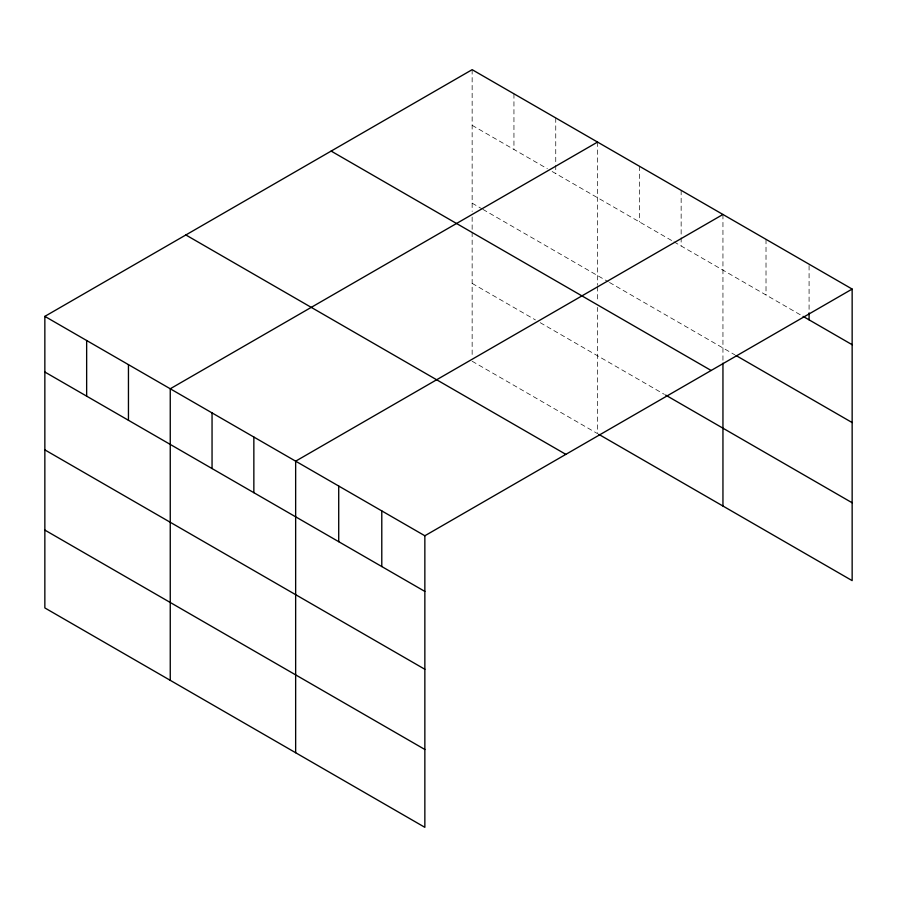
<?xml version="1.0" encoding="UTF-8"?>
<svg xmlns="http://www.w3.org/2000/svg" width="897" height="897" viewBox="0 0 897 897"><rect width="100%" height="100%" fill="white"/><g stroke="black" fill="none" stroke-linecap="round" stroke-linejoin="round"><path stroke-width="0.67" stroke-dasharray="4.49 3.36" d="M472.147 125.322L547.383 168.759M552.16 171.518L672.784 241.158M673.983 241.854L801.907 315.71M472.147 203.171L481.7 208.687M482.9 209.382L608.301 281.781M609.489 282.465L734.912 354.876M472.147 283.385L535.442 319.926M540.218 322.685L664.43 394.4M472.147 361.233L597.548 433.632L597.548 307.379M809.083 265.602L809.083 311.506M766.016 239.342L766.016 294.99M722.948 214.473L722.948 360.415M681.148 190.343L681.148 236.247M681.148 237.638L681.148 245.991M639.348 166.214L639.348 221.851M597.548 142.074L597.548 285.257M597.548 286.636L597.548 301.852M555.748 117.944L555.748 163.848M555.748 165.239L555.748 173.592M513.947 93.815L513.947 149.451M472.147 69.674L472.147 211.468M472.147 217.007L472.147 230.832M472.147 232.211L472.147 357.062"/><path stroke-width="1.35" d="M44.85 316.372L424.853 535.767L424.853 827.326L44.85 607.931L44.85 316.372L472.147 69.674L852.15 289.069L852.15 580.628L598.736 434.316M597.548 142.074L170.251 388.771L170.251 680.33M722.948 214.473L295.651 461.17L295.651 752.729M424.853 535.767L852.15 289.069M803.107 316.394L852.15 344.717M736.112 355.571L852.15 422.565M331.139 151.088L711.142 370.483M665.619 395.084L852.15 502.78M185.858 234.969L565.861 454.364M44.85 372.02L424.853 591.415M44.85 449.868L424.853 669.263M44.85 530.082L424.853 749.477M809.083 312.896L809.083 319.848M722.948 363.184L722.948 506.031M381.786 510.909L381.786 566.545M338.718 486.039L338.718 541.687M253.851 437.041L253.851 492.688M212.051 412.912L212.051 468.548M128.45 364.642L128.45 420.289M86.65 340.512L86.65 396.149"/></g></svg>
